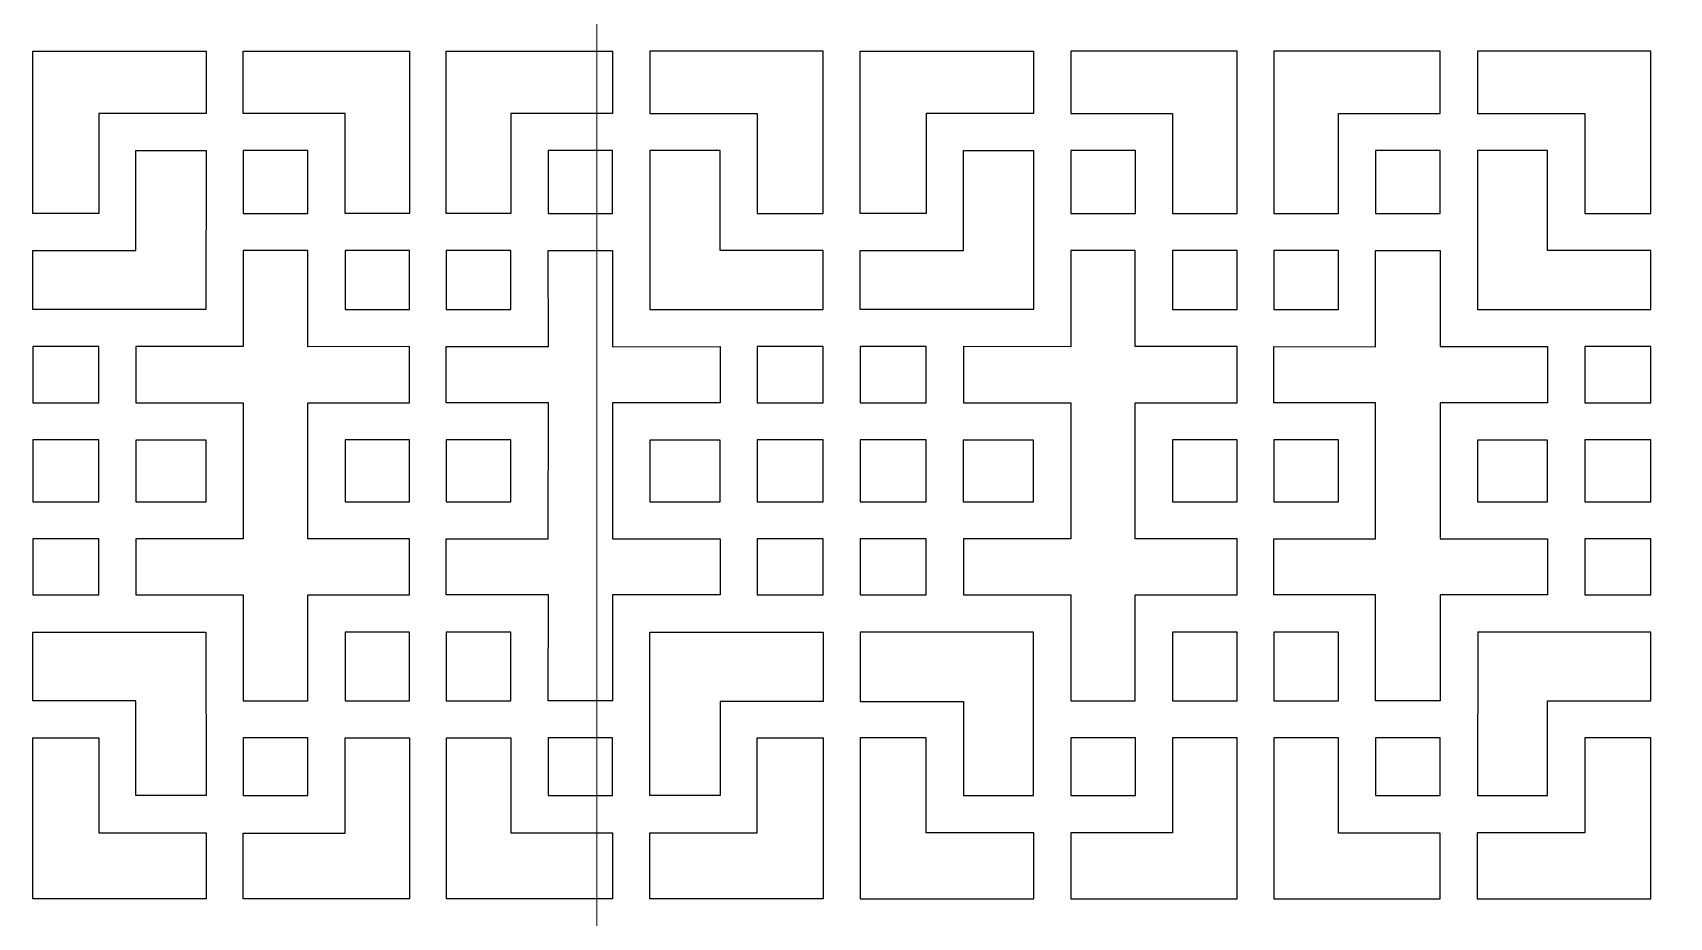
# Model space of a CAD drawing. Header units: centimetres. Extents: x -158 to 158, y -172 to 172.
# Drawn here: x -158.5 to -79.2, y 1.8 to 44.7 of the extents above; entities that cross this region are included whole.
import ezdxf

# ---------------------------------------------------------------- set-up
doc = ezdxf.new("R2010")
doc.units = ezdxf.units.CM
doc.header["$MEASUREMENT"] = 0
doc.layers.add('layer 1', color=7, linetype='Continuous')

msp = doc.modelspace()

# ---------------------------------------------------------------- linework, layer by layer
at = {"layer": 'layer 1', "color": 250, "lineweight": 9}
msp.add_lwpolyline([(-131.15161, -135.35592), (-27.25161, -135.35592), (-27.25161, 139.04408), (-131.15161, 139.04408), (-131.15161, -135.35592)], close=True, dxfattribs=at)
at = {"layer": 'layer 1', "color": 242}
for points in [[(-148.29055, 35.94924), (-145.15805, 35.94924), (-145.15805, 38.99674), (-148.29055, 38.99674), (-148.29055, 35.94924)], [(-133.51805, 35.94924), (-130.38555, 35.94924), (-130.38555, 38.99674), (-133.51805, 38.99674), (-133.51805, 35.94924)], [(-108.17599, 35.94924), (-105.04349, 35.94924), (-105.04349, 38.99674), (-108.17599, 38.99674), (-108.17599, 35.94924)], [(-93.40349, 35.94924), (-90.27099, 35.94924), (-90.27099, 38.99674), (-93.40349, 38.99674), (-93.40349, 35.94924)], [(-143.35805, 31.29174), (-140.22805, 31.29174), (-140.22805, 34.14924), (-143.35805, 34.14924), (-143.35805, 31.29174)], [(-138.44805, 31.29174), (-135.31555, 31.29174), (-135.31555, 34.14924), (-138.44805, 34.14924), (-138.44805, 31.29174)], [(-103.24599, 31.29174), (-100.11349, 31.29174), (-100.11349, 34.14924), (-103.24599, 34.14924), (-103.24599, 31.29174)], [(-98.33349, 31.29174), (-95.20349, 31.29174), (-95.20349, 34.14924), (-98.33349, 34.14924), (-98.33349, 31.29174)], [(-158.49504, 26.7701), (-155.29716, 26.7701), (-155.29716, 29.49646), (-158.49504, 29.49646), (-158.49504, 26.7701)], [(-123.38055, 26.77174), (-120.18055, 26.77174), (-120.18055, 29.49422), (-123.38055, 29.49422), (-123.38055, 26.77174)], [(-118.38099, 26.77174), (-115.18099, 26.77174), (-115.18099, 29.49422), (-118.38099, 29.49422), (-118.38099, 26.77174)], [(-158.49555, 21.97924), (-155.29555, 21.97924), (-155.29555, 24.97422), (-158.49555, 24.97422), (-158.49555, 21.97924)], [(-153.50055, 21.97924), (-150.09305, 21.97924), (-150.09305, 24.96922), (-153.50055, 24.96922), (-153.50055, 21.97924)], [(-143.35805, 21.97673), (-140.22555, 21.97673), (-140.22555, 24.97423), (-143.35805, 24.97423), (-143.35805, 21.97673)], [(-138.44805, 21.97673), (-135.31805, 21.97673), (-135.31805, 24.97423), (-138.44805, 24.97423), (-138.44805, 21.97673)], [(-128.58305, 21.97924), (-125.17555, 21.97924), (-125.17555, 24.96922), (-128.58305, 24.96922), (-128.58305, 21.97924)], [(-123.38055, 21.97924), (-120.18055, 21.97924), (-120.18055, 24.97422), (-123.38055, 24.97422), (-123.38055, 21.97924)], [(-118.38099, 21.97924), (-115.18099, 21.97924), (-115.18099, 24.97422), (-118.38099, 24.97422), (-118.38099, 21.97924)], [(-113.38599, 21.97924), (-109.97849, 21.97924), (-109.97849, 24.96922), (-113.38599, 24.96922), (-113.38599, 21.97924)], [(-103.24349, 21.97673), (-100.11349, 21.97673), (-100.11349, 24.97423), (-103.24349, 24.97423), (-103.24349, 21.97673)], [(-98.33599, 21.97673), (-95.20349, 21.97673), (-95.20349, 24.97423), (-98.33599, 24.97423), (-98.33599, 21.97673)], [(-83.26599, 21.97924), (-80.06599, 21.97924), (-80.06599, 24.97422), (-83.26599, 24.97422), (-83.26599, 21.97924)], [(-158.49555, 17.46424), (-155.29555, 17.46424), (-155.29555, 20.17924), (-158.49555, 20.17924), (-158.49555, 17.46424)], [(-123.38055, 17.46424), (-120.18055, 17.46424), (-120.18055, 20.17924), (-123.38055, 20.17924), (-123.38055, 17.46424)], [(-118.38099, 17.46424), (-115.18099, 17.46424), (-115.18099, 20.17924), (-118.38099, 20.17924), (-118.38099, 17.46424)], [(-83.26599, 17.46424), (-80.06599, 17.46424), (-80.06599, 20.17924), (-83.26599, 20.17924), (-83.26599, 17.46424)], [(-143.35805, 12.33173), (-140.22805, 12.33173), (-140.22805, 15.66423), (-143.35805, 15.66423), (-143.35805, 12.33173)], [(-138.44805, 12.33173), (-135.31805, 12.33173), (-135.31805, 15.66423), (-138.44805, 15.66423), (-138.44805, 12.33173)], [(-103.24349, 12.33173), (-100.11349, 12.33173), (-100.11349, 15.66423), (-103.24349, 15.66423), (-103.24349, 12.33173)], [(-98.33349, 12.33173), (-95.20349, 12.33173), (-95.20349, 15.66423), (-98.33349, 15.66423), (-98.33349, 12.33173)], [(-148.29055, 7.73924), (-145.15805, 7.73924), (-145.15805, 10.52924), (-148.29055, 10.52924), (-148.29055, 7.73924)], [(-133.51805, 7.73924), (-130.38555, 7.73924), (-130.38555, 10.52924), (-133.51805, 10.52924), (-133.51805, 7.73924)], [(-108.17599, 7.73924), (-105.04349, 7.73924), (-105.04349, 10.52924), (-108.17599, 10.52924), (-108.17599, 7.73924)], [(-93.40349, 7.73924), (-90.27099, 7.73924), (-90.27099, 10.52924), (-93.40349, 10.52924), (-93.40349, 7.73924)]]:
    msp.add_lwpolyline(points, close=True, dxfattribs=at)
for points, knots in [([(-158.49555, 35.95174), (-158.49555, 35.95174), (-155.29555, 35.95174), (-155.29555, 35.95174), (-155.29555, 35.95174), (-155.29555, 35.95174), (-155.29804, 40.79674), (-155.29804, 40.79674), (-155.29804, 40.79674), (-155.29804, 40.79674), (-150.09305, 40.79674), (-150.09305, 40.79674), (-150.09305, 40.79674), (-150.09305, 40.79674), (-150.09305, 43.80674), (-150.09305, 43.80674), (-150.09305, 43.80674), (-150.09305, 43.80674), (-158.49555, 43.80674), (-158.49555, 43.80674), (-158.49555, 43.80674), (-158.49555, 43.80674), (-158.49555, 35.95174), (-158.49555, 35.95174)], [0, 0, 0, 0, 0.14285714, 0.14285714, 0.14285714, 0.14285714, 0.28571429, 0.28571429, 0.28571429, 0.28571429, 0.42857143, 0.42857143, 0.42857143, 0.42857143, 0.57142857, 0.57142857, 0.57142857, 0.57142857, 0.71428571, 0.71428571, 0.71428571, 0.71428571, 1, 1, 1, 1]), ([(-143.35805, 40.79674), (-143.35805, 40.79674), (-143.35805, 35.95174), (-143.35805, 35.95174), (-143.35805, 35.95174), (-143.35805, 35.95174), (-140.22805, 35.95174), (-140.22805, 35.95174), (-140.22805, 35.95174), (-140.22805, 35.95174), (-140.22805, 43.80674), (-140.22805, 43.80674), (-140.22805, 43.80674), (-140.22805, 43.80674), (-148.29055, 43.80674), (-148.29055, 43.80674), (-148.29055, 43.80674), (-148.29055, 43.80674), (-148.29055, 40.79674), (-148.29055, 40.79674), (-148.29055, 40.79674), (-148.29055, 40.79674), (-143.35805, 40.79674), (-143.35805, 40.79674)], [0, 0, 0, 0, 0.14285714, 0.14285714, 0.14285714, 0.14285714, 0.28571429, 0.28571429, 0.28571429, 0.28571429, 0.42857143, 0.42857143, 0.42857143, 0.42857143, 0.57142857, 0.57142857, 0.57142857, 0.57142857, 0.71428571, 0.71428571, 0.71428571, 0.71428571, 1, 1, 1, 1]), ([(-138.44805, 43.80674), (-138.44805, 43.80674), (-138.44805, 35.95174), (-138.44805, 35.95174), (-138.44805, 35.95174), (-138.44805, 35.95174), (-135.31554, 35.95174), (-135.31554, 35.95174), (-135.31554, 35.95174), (-135.31554, 35.95174), (-135.31805, 40.79674), (-135.31805, 40.79674), (-135.31805, 40.79674), (-135.31805, 40.79674), (-130.38555, 40.79674), (-130.38555, 40.79674), (-130.38555, 40.79674), (-130.38555, 40.79674), (-130.38555, 43.80674), (-130.38555, 43.80674), (-130.38555, 43.80674), (-130.38555, 43.80674), (-138.44805, 43.80674), (-138.44805, 43.80674)], [0, 0, 0, 0, 0.14285714, 0.14285714, 0.14285714, 0.14285714, 0.28571429, 0.28571429, 0.28571429, 0.28571429, 0.42857143, 0.42857143, 0.42857143, 0.42857143, 0.57142857, 0.57142857, 0.57142857, 0.57142857, 0.71428571, 0.71428571, 0.71428571, 0.71428571, 1, 1, 1, 1]), ([(-120.18055, 43.80674), (-120.18055, 43.80674), (-120.18055, 35.95174), (-120.18055, 35.95174), (-120.18055, 35.95174), (-120.18055, 35.95174), (-123.38055, 35.95174), (-123.38055, 35.95174), (-123.38055, 35.95174), (-123.38055, 35.95174), (-123.37805, 40.79674), (-123.37805, 40.79674), (-123.37805, 40.79674), (-123.37805, 40.79674), (-128.58305, 40.79674), (-128.58305, 40.79674), (-128.58305, 40.79674), (-128.58305, 40.79674), (-128.58305, 43.80674), (-128.58305, 43.80674), (-128.58305, 43.80674), (-128.58305, 43.80674), (-120.18055, 43.80674), (-120.18055, 43.80674)], [0, 0, 0, 0, 0.14285714, 0.14285714, 0.14285714, 0.14285714, 0.28571429, 0.28571429, 0.28571429, 0.28571429, 0.42857143, 0.42857143, 0.42857143, 0.42857143, 0.57142857, 0.57142857, 0.57142857, 0.57142857, 0.71428571, 0.71428571, 0.71428571, 0.71428571, 1, 1, 1, 1]), ([(-118.38099, 43.80674), (-118.38099, 43.80674), (-118.38099, 35.95174), (-118.38099, 35.95174), (-118.38099, 35.95174), (-118.38099, 35.95174), (-115.18099, 35.95174), (-115.18099, 35.95174), (-115.18099, 35.95174), (-115.18099, 35.95174), (-115.18349, 40.79674), (-115.18349, 40.79674), (-115.18349, 40.79674), (-115.18349, 40.79674), (-109.97849, 40.79674), (-109.97849, 40.79674), (-109.97849, 40.79674), (-109.97849, 40.79674), (-109.97849, 43.80674), (-109.97849, 43.80674), (-109.97849, 43.80674), (-109.97849, 43.80674), (-118.38099, 43.80674), (-118.38099, 43.80674)], [0, 0, 0, 0, 0.14285714, 0.14285714, 0.14285714, 0.14285714, 0.28571429, 0.28571429, 0.28571429, 0.28571429, 0.42857143, 0.42857143, 0.42857143, 0.42857143, 0.57142857, 0.57142857, 0.57142857, 0.57142857, 0.71428571, 0.71428571, 0.71428571, 0.71428571, 1, 1, 1, 1]), ([(-100.11349, 43.80674), (-100.11349, 43.80674), (-100.11349, 35.95174), (-100.11349, 35.95174), (-100.11349, 35.95174), (-100.11349, 35.95174), (-103.246, 35.95174), (-103.246, 35.95174), (-103.246, 35.95174), (-103.246, 35.95174), (-103.24349, 40.79674), (-103.24349, 40.79674), (-103.24349, 40.79674), (-103.24349, 40.79674), (-108.17599, 40.79674), (-108.17599, 40.79674), (-108.17599, 40.79674), (-108.17599, 40.79674), (-108.17599, 43.80674), (-108.17599, 43.80674), (-108.17599, 43.80674), (-108.17599, 43.80674), (-100.11349, 43.80674), (-100.11349, 43.80674)], [0, 0, 0, 0, 0.14285714, 0.14285714, 0.14285714, 0.14285714, 0.28571429, 0.28571429, 0.28571429, 0.28571429, 0.42857143, 0.42857143, 0.42857143, 0.42857143, 0.57142857, 0.57142857, 0.57142857, 0.57142857, 0.71428571, 0.71428571, 0.71428571, 0.71428571, 1, 1, 1, 1]), ([(-95.20349, 40.79674), (-95.20349, 40.79674), (-95.20349, 35.95174), (-95.20349, 35.95174), (-95.20349, 35.95174), (-95.20349, 35.95174), (-98.33349, 35.95174), (-98.33349, 35.95174), (-98.33349, 35.95174), (-98.33349, 35.95174), (-98.33349, 43.80674), (-98.33349, 43.80674), (-98.33349, 43.80674), (-98.33349, 43.80674), (-90.27099, 43.80674), (-90.27099, 43.80674), (-90.27099, 43.80674), (-90.27099, 43.80674), (-90.27099, 40.79674), (-90.27099, 40.79674), (-90.27099, 40.79674), (-90.27099, 40.79674), (-95.20349, 40.79674), (-95.20349, 40.79674)], [0, 0, 0, 0, 0.14285714, 0.14285714, 0.14285714, 0.14285714, 0.28571429, 0.28571429, 0.28571429, 0.28571429, 0.42857143, 0.42857143, 0.42857143, 0.42857143, 0.57142857, 0.57142857, 0.57142857, 0.57142857, 0.71428571, 0.71428571, 0.71428571, 0.71428571, 1, 1, 1, 1]), ([(-80.06599, 35.95174), (-80.06599, 35.95174), (-83.26599, 35.95174), (-83.26599, 35.95174), (-83.26599, 35.95174), (-83.26599, 35.95174), (-83.2635, 40.79674), (-83.2635, 40.79674), (-83.2635, 40.79674), (-83.2635, 40.79674), (-88.46849, 40.79674), (-88.46849, 40.79674), (-88.46849, 40.79674), (-88.46849, 40.79674), (-88.46849, 43.80674), (-88.46849, 43.80674), (-88.46849, 43.80674), (-88.46849, 43.80674), (-80.06599, 43.80674), (-80.06599, 43.80674), (-80.06599, 43.80674), (-80.06599, 43.80674), (-80.06599, 35.95174), (-80.06599, 35.95174)], [0, 0, 0, 0, 0.14285714, 0.14285714, 0.14285714, 0.14285714, 0.28571429, 0.28571429, 0.28571429, 0.28571429, 0.42857143, 0.42857143, 0.42857143, 0.42857143, 0.57142857, 0.57142857, 0.57142857, 0.57142857, 0.71428571, 0.71428571, 0.71428571, 0.71428571, 1, 1, 1, 1]), ([(-153.49555, 34.14924), (-153.49555, 34.14924), (-158.49555, 34.15046), (-158.49555, 34.15046), (-158.49555, 34.15046), (-158.49555, 34.15046), (-158.49555, 31.29424), (-158.49555, 31.29424), (-158.49555, 31.29424), (-158.49555, 31.29424), (-150.09845, 31.29424), (-150.09845, 31.29424), (-150.09845, 31.29424), (-150.09845, 31.29424), (-150.09305, 38.99674), (-150.09305, 38.99674), (-150.09305, 38.99674), (-150.09305, 38.99674), (-153.49555, 38.99674), (-153.49555, 38.99674), (-153.49555, 38.99674), (-153.49555, 38.99674), (-153.49555, 34.14924), (-153.49555, 34.14924)], [0, 0, 0, 0, 0.14285714, 0.14285714, 0.14285714, 0.14285714, 0.28571429, 0.28571429, 0.28571429, 0.28571429, 0.42857143, 0.42857143, 0.42857143, 0.42857143, 0.57142857, 0.57142857, 0.57142857, 0.57142857, 0.71428571, 0.71428571, 0.71428571, 0.71428571, 1, 1, 1, 1]), ([(-125.18055, 34.14924), (-125.18055, 34.14924), (-120.18055, 34.15424), (-120.18055, 34.15424), (-120.18055, 34.15424), (-120.18055, 34.15424), (-120.18055, 31.29424), (-120.18055, 31.29424), (-120.18055, 31.29424), (-120.18055, 31.29424), (-128.58305, 31.29424), (-128.58305, 31.29424), (-128.58305, 31.29424), (-128.58305, 31.29424), (-128.58305, 38.99674), (-128.58305, 38.99674), (-128.58305, 38.99674), (-128.58305, 38.99674), (-125.18055, 38.99674), (-125.18055, 38.99674), (-125.18055, 38.99674), (-125.18055, 38.99674), (-125.18055, 34.14924), (-125.18055, 34.14924)], [0, 0, 0, 0, 0.14285714, 0.14285714, 0.14285714, 0.14285714, 0.28571429, 0.28571429, 0.28571429, 0.28571429, 0.42857143, 0.42857143, 0.42857143, 0.42857143, 0.57142857, 0.57142857, 0.57142857, 0.57142857, 0.71428571, 0.71428571, 0.71428571, 0.71428571, 1, 1, 1, 1]), ([(-113.38099, 34.14924), (-113.38099, 34.14924), (-118.38099, 34.15424), (-118.38099, 34.15424), (-118.38099, 34.15424), (-118.38099, 34.15424), (-118.38099, 31.29424), (-118.38099, 31.29424), (-118.38099, 31.29424), (-118.38099, 31.29424), (-109.97849, 31.29424), (-109.97849, 31.29424), (-109.97849, 31.29424), (-109.97849, 31.29424), (-109.97849, 38.99674), (-109.97849, 38.99674), (-109.97849, 38.99674), (-109.97849, 38.99674), (-113.38099, 38.99674), (-113.38099, 38.99674), (-113.38099, 38.99674), (-113.38099, 38.99674), (-113.38099, 34.14924), (-113.38099, 34.14924)], [0, 0, 0, 0, 0.14285714, 0.14285714, 0.14285714, 0.14285714, 0.28571429, 0.28571429, 0.28571429, 0.28571429, 0.42857143, 0.42857143, 0.42857143, 0.42857143, 0.57142857, 0.57142857, 0.57142857, 0.57142857, 0.71428571, 0.71428571, 0.71428571, 0.71428571, 1, 1, 1, 1]), ([(-85.06599, 34.14924), (-85.06599, 34.14924), (-80.06599, 34.15046), (-80.06599, 34.15046), (-80.06599, 34.15046), (-80.06599, 34.15046), (-80.06599, 31.29424), (-80.06599, 31.29424), (-80.06599, 31.29424), (-80.06599, 31.29424), (-88.46309, 31.29424), (-88.46309, 31.29424), (-88.46309, 31.29424), (-88.46309, 31.29424), (-88.46849, 38.99674), (-88.46849, 38.99674), (-88.46849, 38.99674), (-88.46849, 38.99674), (-85.06599, 38.99674), (-85.06599, 38.99674), (-85.06599, 38.99674), (-85.06599, 38.99674), (-85.06599, 34.14924), (-85.06599, 34.14924)], [0, 0, 0, 0, 0.14285714, 0.14285714, 0.14285714, 0.14285714, 0.28571429, 0.28571429, 0.28571429, 0.28571429, 0.42857143, 0.42857143, 0.42857143, 0.42857143, 0.57142857, 0.57142857, 0.57142857, 0.57142857, 0.71428571, 0.71428571, 0.71428571, 0.71428571, 1, 1, 1, 1]), ([(-148.29054, 20.17924), (-148.29054, 20.17924), (-148.29055, 26.77422), (-148.29055, 26.77422), (-148.29055, 26.77422), (-148.29055, 26.77422), (-153.49555, 26.77423), (-153.49555, 26.77423), (-153.49555, 26.77423), (-153.49555, 26.77423), (-153.49555, 29.49423), (-153.49555, 29.49423), (-153.49555, 29.49423), (-153.49555, 29.49423), (-148.29055, 29.49423), (-148.29055, 29.49423), (-148.29055, 29.49423), (-148.29055, 29.49423), (-148.29055, 34.15424), (-148.29055, 34.15424), (-148.29055, 34.15424), (-148.29055, 34.15424), (-145.16305, 34.15424), (-145.16305, 34.15424), (-145.16305, 34.15424), (-145.16305, 34.15424), (-145.16305, 29.49175), (-145.16305, 29.49175), (-145.16305, 29.49175), (-145.16305, 29.49175), (-140.22805, 29.49423), (-140.22805, 29.49423), (-140.22805, 29.49423), (-140.22805, 29.49423), (-140.22805, 26.77423), (-140.22805, 26.77423), (-140.22805, 26.77423), (-140.22805, 26.77423), (-145.16305, 26.77423), (-145.16305, 26.77423), (-145.16305, 26.77423), (-145.16305, 26.77423), (-145.16305, 20.17925), (-145.16305, 20.17925), (-145.16305, 20.17925), (-145.16305, 20.17925), (-140.22805, 20.17924), (-140.22805, 20.17924), (-140.22805, 20.17924), (-140.22805, 20.17924), (-140.22805, 17.46673), (-140.22805, 17.46673), (-140.22805, 17.46673), (-140.22805, 17.46673), (-145.16305, 17.46674), (-145.16305, 17.46674), (-145.16305, 17.46674), (-145.16305, 17.46674), (-145.16305, 12.32923), (-145.16305, 12.32923), (-145.16305, 12.32923), (-145.16305, 12.32923), (-148.29055, 12.32923), (-148.29055, 12.32923), (-148.29055, 12.32923), (-148.29055, 12.32923), (-148.29055, 17.46673), (-148.29055, 17.46673), (-148.29055, 17.46673), (-148.29055, 17.46673), (-153.49555, 17.46673), (-153.49555, 17.46673), (-153.49555, 17.46673), (-153.49555, 17.46673), (-153.49555, 20.17924), (-153.49555, 20.17924), (-153.49555, 20.17924), (-153.49555, 20.17924), (-148.29054, 20.17924), (-148.29054, 20.17924)], [0, 0, 0, 0, 0.04761905, 0.04761905, 0.04761905, 0.04761905, 0.0952381, 0.0952381, 0.0952381, 0.0952381, 0.14285714, 0.14285714, 0.14285714, 0.14285714, 0.19047619, 0.19047619, 0.19047619, 0.19047619, 0.23809524, 0.23809524, 0.23809524, 0.23809524, 0.28571429, 0.28571429, 0.28571429, 0.28571429, 0.33333333, 0.33333333, 0.33333333, 0.33333333, 0.38095238, 0.38095238, 0.38095238, 0.38095238, 0.42857143, 0.42857143, 0.42857143, 0.42857143, 0.47619048, 0.47619048, 0.47619048, 0.47619048, 0.52380952, 0.52380952, 0.52380952, 0.52380952, 0.57142857, 0.57142857, 0.57142857, 0.57142857, 0.61904762, 0.61904762, 0.61904762, 0.61904762, 0.66666667, 0.66666667, 0.66666667, 0.66666667, 0.71428571, 0.71428571, 0.71428571, 0.71428571, 0.76190476, 0.76190476, 0.76190476, 0.76190476, 0.80952381, 0.80952381, 0.80952381, 0.80952381, 0.85714286, 0.85714286, 0.85714286, 0.85714286, 0.9047619, 0.9047619, 0.9047619, 0.9047619, 1, 1, 1, 1]), ([(-133.50057, 26.77423), (-133.50057, 26.77423), (-133.51305, 20.17923), (-133.51305, 20.17923), (-133.51305, 20.17923), (-133.51305, 20.17923), (-138.44805, 20.17924), (-138.44805, 20.17924), (-138.44805, 20.17924), (-138.44805, 20.17924), (-138.44805, 17.46673), (-138.44805, 17.46673), (-138.44805, 17.46673), (-138.44805, 17.46673), (-133.50058, 17.46673), (-133.50058, 17.46673), (-133.50058, 17.46673), (-133.50058, 17.46673), (-133.51305, 12.32923), (-133.51305, 12.32923), (-133.51305, 12.32923), (-133.51305, 12.32923), (-130.38555, 12.32923), (-130.38555, 12.32923), (-130.38555, 12.32923), (-130.38555, 12.32923), (-130.38555, 17.46673), (-130.38555, 17.46673), (-130.38555, 17.46673), (-130.38555, 17.46673), (-125.18055, 17.46673), (-125.18055, 17.46673), (-125.18055, 17.46673), (-125.18055, 17.46673), (-125.18055, 20.17924), (-125.18055, 20.17924), (-125.18055, 20.17924), (-125.18055, 20.17924), (-130.38555, 20.17923), (-130.38555, 20.17923), (-130.38555, 20.17923), (-130.38555, 20.17923), (-130.38555, 26.77424), (-130.38555, 26.77424), (-130.38555, 26.77424), (-130.38555, 26.77424), (-125.18055, 26.77423), (-125.18055, 26.77423), (-125.18055, 26.77423), (-125.18055, 26.77423), (-125.18055, 29.49423), (-125.18055, 29.49423), (-125.18055, 29.49423), (-125.18055, 29.49423), (-130.38555, 29.49174), (-130.38555, 29.49174), (-130.38555, 29.49174), (-130.38555, 29.49174), (-130.38555, 34.15424), (-130.38555, 34.15424), (-130.38555, 34.15424), (-130.38555, 34.15424), (-133.51305, 34.15424), (-133.51305, 34.15424), (-133.51305, 34.15424), (-133.51305, 34.15424), (-133.50058, 29.49423), (-133.50058, 29.49423), (-133.50058, 29.49423), (-133.50058, 29.49423), (-138.44805, 29.49423), (-138.44805, 29.49423), (-138.44805, 29.49423), (-138.44805, 29.49423), (-138.44805, 26.77423), (-138.44805, 26.77423), (-138.44805, 26.77423), (-138.44805, 26.77423), (-133.50057, 26.77423), (-133.50057, 26.77423)], [0, 0, 0, 0, 0.04761905, 0.04761905, 0.04761905, 0.04761905, 0.0952381, 0.0952381, 0.0952381, 0.0952381, 0.14285714, 0.14285714, 0.14285714, 0.14285714, 0.19047619, 0.19047619, 0.19047619, 0.19047619, 0.23809524, 0.23809524, 0.23809524, 0.23809524, 0.28571429, 0.28571429, 0.28571429, 0.28571429, 0.33333333, 0.33333333, 0.33333333, 0.33333333, 0.38095238, 0.38095238, 0.38095238, 0.38095238, 0.42857143, 0.42857143, 0.42857143, 0.42857143, 0.47619048, 0.47619048, 0.47619048, 0.47619048, 0.52380952, 0.52380952, 0.52380952, 0.52380952, 0.57142857, 0.57142857, 0.57142857, 0.57142857, 0.61904762, 0.61904762, 0.61904762, 0.61904762, 0.66666667, 0.66666667, 0.66666667, 0.66666667, 0.71428571, 0.71428571, 0.71428571, 0.71428571, 0.76190476, 0.76190476, 0.76190476, 0.76190476, 0.80952381, 0.80952381, 0.80952381, 0.80952381, 0.85714286, 0.85714286, 0.85714286, 0.85714286, 0.9047619, 0.9047619, 0.9047619, 0.9047619, 1, 1, 1, 1]), ([(-105.06097, 26.77423), (-105.06097, 26.77423), (-105.04849, 20.17923), (-105.04849, 20.17923), (-105.04849, 20.17923), (-105.04849, 20.17923), (-100.11349, 20.17924), (-100.11349, 20.17924), (-100.11349, 20.17924), (-100.11349, 20.17924), (-100.11349, 17.46673), (-100.11349, 17.46673), (-100.11349, 17.46673), (-100.11349, 17.46673), (-105.06096, 17.46673), (-105.06096, 17.46673), (-105.06096, 17.46673), (-105.06096, 17.46673), (-105.04849, 12.32923), (-105.04849, 12.32923), (-105.04849, 12.32923), (-105.04849, 12.32923), (-108.17599, 12.32923), (-108.17599, 12.32923), (-108.17599, 12.32923), (-108.17599, 12.32923), (-108.17599, 17.46673), (-108.17599, 17.46673), (-108.17599, 17.46673), (-108.17599, 17.46673), (-113.38099, 17.46673), (-113.38099, 17.46673), (-113.38099, 17.46673), (-113.38099, 17.46673), (-113.38099, 20.17924), (-113.38099, 20.17924), (-113.38099, 20.17924), (-113.38099, 20.17924), (-108.17599, 20.17923), (-108.17599, 20.17923), (-108.17599, 20.17923), (-108.17599, 20.17923), (-108.17599, 26.77424), (-108.17599, 26.77424), (-108.17599, 26.77424), (-108.17599, 26.77424), (-113.38099, 26.77423), (-113.38099, 26.77423), (-113.38099, 26.77423), (-113.38099, 26.77423), (-113.38099, 29.49423), (-113.38099, 29.49423), (-113.38099, 29.49423), (-113.38099, 29.49423), (-108.17599, 29.49174), (-108.17599, 29.49174), (-108.17599, 29.49174), (-108.17599, 29.49174), (-108.17599, 34.15424), (-108.17599, 34.15424), (-108.17599, 34.15424), (-108.17599, 34.15424), (-105.04849, 34.15424), (-105.04849, 34.15424), (-105.04849, 34.15424), (-105.04849, 34.15424), (-105.06096, 29.49423), (-105.06096, 29.49423), (-105.06096, 29.49423), (-105.06096, 29.49423), (-100.11349, 29.49423), (-100.11349, 29.49423), (-100.11349, 29.49423), (-100.11349, 29.49423), (-100.11349, 26.77423), (-100.11349, 26.77423), (-100.11349, 26.77423), (-100.11349, 26.77423), (-105.06097, 26.77423), (-105.06097, 26.77423)], [0, 0, 0, 0, 0.04761905, 0.04761905, 0.04761905, 0.04761905, 0.0952381, 0.0952381, 0.0952381, 0.0952381, 0.14285714, 0.14285714, 0.14285714, 0.14285714, 0.19047619, 0.19047619, 0.19047619, 0.19047619, 0.23809524, 0.23809524, 0.23809524, 0.23809524, 0.28571429, 0.28571429, 0.28571429, 0.28571429, 0.33333333, 0.33333333, 0.33333333, 0.33333333, 0.38095238, 0.38095238, 0.38095238, 0.38095238, 0.42857143, 0.42857143, 0.42857143, 0.42857143, 0.47619048, 0.47619048, 0.47619048, 0.47619048, 0.52380952, 0.52380952, 0.52380952, 0.52380952, 0.57142857, 0.57142857, 0.57142857, 0.57142857, 0.61904762, 0.61904762, 0.61904762, 0.61904762, 0.66666667, 0.66666667, 0.66666667, 0.66666667, 0.71428571, 0.71428571, 0.71428571, 0.71428571, 0.76190476, 0.76190476, 0.76190476, 0.76190476, 0.80952381, 0.80952381, 0.80952381, 0.80952381, 0.85714286, 0.85714286, 0.85714286, 0.85714286, 0.9047619, 0.9047619, 0.9047619, 0.9047619, 1, 1, 1, 1]), ([(-90.271, 20.17924), (-90.271, 20.17924), (-90.27099, 26.77422), (-90.27099, 26.77422), (-90.27099, 26.77422), (-90.27099, 26.77422), (-85.06599, 26.77423), (-85.06599, 26.77423), (-85.06599, 26.77423), (-85.06599, 26.77423), (-85.06599, 29.49423), (-85.06599, 29.49423), (-85.06599, 29.49423), (-85.06599, 29.49423), (-90.27099, 29.49423), (-90.27099, 29.49423), (-90.27099, 29.49423), (-90.27099, 29.49423), (-90.27099, 34.15424), (-90.27099, 34.15424), (-90.27099, 34.15424), (-90.27099, 34.15424), (-93.39849, 34.15424), (-93.39849, 34.15424), (-93.39849, 34.15424), (-93.39849, 34.15424), (-93.39849, 29.49175), (-93.39849, 29.49175), (-93.39849, 29.49175), (-93.39849, 29.49175), (-98.33349, 29.49423), (-98.33349, 29.49423), (-98.33349, 29.49423), (-98.33349, 29.49423), (-98.33349, 26.77423), (-98.33349, 26.77423), (-98.33349, 26.77423), (-98.33349, 26.77423), (-93.39849, 26.77423), (-93.39849, 26.77423), (-93.39849, 26.77423), (-93.39849, 26.77423), (-93.39849, 20.17925), (-93.39849, 20.17925), (-93.39849, 20.17925), (-93.39849, 20.17925), (-98.33349, 20.17924), (-98.33349, 20.17924), (-98.33349, 20.17924), (-98.33349, 20.17924), (-98.33349, 17.46673), (-98.33349, 17.46673), (-98.33349, 17.46673), (-98.33349, 17.46673), (-93.39849, 17.46674), (-93.39849, 17.46674), (-93.39849, 17.46674), (-93.39849, 17.46674), (-93.39849, 12.32923), (-93.39849, 12.32923), (-93.39849, 12.32923), (-93.39849, 12.32923), (-90.27099, 12.32923), (-90.27099, 12.32923), (-90.27099, 12.32923), (-90.27099, 12.32923), (-90.27099, 17.46673), (-90.27099, 17.46673), (-90.27099, 17.46673), (-90.27099, 17.46673), (-85.06599, 17.46673), (-85.06599, 17.46673), (-85.06599, 17.46673), (-85.06599, 17.46673), (-85.06599, 20.17924), (-85.06599, 20.17924), (-85.06599, 20.17924), (-85.06599, 20.17924), (-90.271, 20.17924), (-90.271, 20.17924)], [0, 0, 0, 0, 0.04761905, 0.04761905, 0.04761905, 0.04761905, 0.0952381, 0.0952381, 0.0952381, 0.0952381, 0.14285714, 0.14285714, 0.14285714, 0.14285714, 0.19047619, 0.19047619, 0.19047619, 0.19047619, 0.23809524, 0.23809524, 0.23809524, 0.23809524, 0.28571429, 0.28571429, 0.28571429, 0.28571429, 0.33333333, 0.33333333, 0.33333333, 0.33333333, 0.38095238, 0.38095238, 0.38095238, 0.38095238, 0.42857143, 0.42857143, 0.42857143, 0.42857143, 0.47619048, 0.47619048, 0.47619048, 0.47619048, 0.52380952, 0.52380952, 0.52380952, 0.52380952, 0.57142857, 0.57142857, 0.57142857, 0.57142857, 0.61904762, 0.61904762, 0.61904762, 0.61904762, 0.66666667, 0.66666667, 0.66666667, 0.66666667, 0.71428571, 0.71428571, 0.71428571, 0.71428571, 0.76190476, 0.76190476, 0.76190476, 0.76190476, 0.80952381, 0.80952381, 0.80952381, 0.80952381, 0.85714286, 0.85714286, 0.85714286, 0.85714286, 0.9047619, 0.9047619, 0.9047619, 0.9047619, 1, 1, 1, 1]), ([(-80.0665, 26.7701), (-80.0665, 26.7701), (-83.26439, 26.7701), (-83.26439, 26.7701), (-83.26439, 26.7701), (-83.26439, 26.7701), (-83.26439, 29.49646), (-83.26439, 29.49646), (-83.26439, 29.49646), (-83.26439, 29.49646), (-80.0665, 29.49646), (-80.0665, 29.49646), (-80.0665, 29.49646), (-80.0665, 29.49646), (-80.0665, 26.7701), (-80.0665, 26.7701)], [0, 0, 0, 0, 0.2, 0.2, 0.2, 0.2, 0.4, 0.4, 0.4, 0.4, 0.6, 0.6, 0.6, 0.6, 1, 1, 1, 1]), ([(-85.06099, 21.97924), (-85.06099, 21.97924), (-88.46849, 21.97924), (-88.46849, 21.97924), (-88.46849, 21.97924), (-88.46849, 21.97924), (-88.46849, 24.96923), (-88.46849, 24.96923), (-88.46849, 24.96923), (-88.46849, 24.96923), (-85.06099, 24.96923), (-85.06099, 24.96923), (-85.06099, 24.96923), (-85.06099, 24.96923), (-85.06099, 21.97924), (-85.06099, 21.97924)], [0, 0, 0, 0, 0.2, 0.2, 0.2, 0.2, 0.4, 0.4, 0.4, 0.4, 0.6, 0.6, 0.6, 0.6, 1, 1, 1, 1]), ([(-150.10916, 15.6643), (-150.10916, 15.6643), (-158.49555, 15.66423), (-158.49555, 15.66423), (-158.49555, 15.66423), (-158.49555, 15.66423), (-158.49555, 12.32923), (-158.49555, 12.32923), (-158.49555, 12.32923), (-158.49555, 12.32923), (-153.49555, 12.32969), (-153.49555, 12.32969), (-153.49555, 12.32969), (-153.49555, 12.32969), (-153.49555, 7.73924), (-153.49555, 7.73924), (-153.49555, 7.73924), (-153.49555, 7.73924), (-150.09305, 7.73924), (-150.09305, 7.73924), (-150.09305, 7.73924), (-150.09305, 7.73924), (-150.10916, 15.6643), (-150.10916, 15.6643)], [0, 0, 0, 0, 0.14285714, 0.14285714, 0.14285714, 0.14285714, 0.28571429, 0.28571429, 0.28571429, 0.28571429, 0.42857143, 0.42857143, 0.42857143, 0.42857143, 0.57142857, 0.57142857, 0.57142857, 0.57142857, 0.71428571, 0.71428571, 0.71428571, 0.71428571, 1, 1, 1, 1]), ([(-128.58305, 15.66423), (-128.58305, 15.66423), (-128.58305, 7.73924), (-128.58305, 7.73924), (-128.58305, 7.73924), (-128.58305, 7.73924), (-125.17902, 7.73924), (-125.17902, 7.73924), (-125.17902, 7.73924), (-125.17902, 7.73924), (-125.18055, 12.29549), (-125.18055, 12.29549), (-125.18055, 12.29549), (-125.18055, 12.29549), (-120.18055, 12.29549), (-120.18055, 12.29549), (-120.18055, 12.29549), (-120.18055, 12.29549), (-120.18055, 15.66423), (-120.18055, 15.66423), (-120.18055, 15.66423), (-120.18055, 15.66423), (-128.58305, 15.66423), (-128.58305, 15.66423)], [0, 0, 0, 0, 0.14285714, 0.14285714, 0.14285714, 0.14285714, 0.28571429, 0.28571429, 0.28571429, 0.28571429, 0.42857143, 0.42857143, 0.42857143, 0.42857143, 0.57142857, 0.57142857, 0.57142857, 0.57142857, 0.71428571, 0.71428571, 0.71428571, 0.71428571, 1, 1, 1, 1]), ([(-109.97849, 15.66423), (-109.97849, 15.66423), (-109.97849, 7.73924), (-109.97849, 7.73924), (-109.97849, 7.73924), (-109.97849, 7.73924), (-113.38252, 7.73924), (-113.38252, 7.73924), (-113.38252, 7.73924), (-113.38252, 7.73924), (-113.38099, 12.29549), (-113.38099, 12.29549), (-113.38099, 12.29549), (-113.38099, 12.29549), (-118.38099, 12.29549), (-118.38099, 12.29549), (-118.38099, 12.29549), (-118.38099, 12.29549), (-118.38099, 15.66423), (-118.38099, 15.66423), (-118.38099, 15.66423), (-118.38099, 15.66423), (-109.97849, 15.66423), (-109.97849, 15.66423)], [0, 0, 0, 0, 0.14285714, 0.14285714, 0.14285714, 0.14285714, 0.28571429, 0.28571429, 0.28571429, 0.28571429, 0.42857143, 0.42857143, 0.42857143, 0.42857143, 0.57142857, 0.57142857, 0.57142857, 0.57142857, 0.71428571, 0.71428571, 0.71428571, 0.71428571, 1, 1, 1, 1]), ([(-88.45238, 15.6643), (-88.45238, 15.6643), (-80.06599, 15.66423), (-80.06599, 15.66423), (-80.06599, 15.66423), (-80.06599, 15.66423), (-80.06599, 12.32923), (-80.06599, 12.32923), (-80.06599, 12.32923), (-80.06599, 12.32923), (-85.06599, 12.32969), (-85.06599, 12.32969), (-85.06599, 12.32969), (-85.06599, 12.32969), (-85.06599, 7.73924), (-85.06599, 7.73924), (-85.06599, 7.73924), (-85.06599, 7.73924), (-88.46849, 7.73924), (-88.46849, 7.73924), (-88.46849, 7.73924), (-88.46849, 7.73924), (-88.45238, 15.6643), (-88.45238, 15.6643)], [0, 0, 0, 0, 0.14285714, 0.14285714, 0.14285714, 0.14285714, 0.28571429, 0.28571429, 0.28571429, 0.28571429, 0.42857143, 0.42857143, 0.42857143, 0.42857143, 0.57142857, 0.57142857, 0.57142857, 0.57142857, 0.71428571, 0.71428571, 0.71428571, 0.71428571, 1, 1, 1, 1]), ([(-155.29806, 5.93924), (-155.29806, 5.93924), (-155.29805, 10.52924), (-155.29805, 10.52924), (-155.29805, 10.52924), (-155.29805, 10.52924), (-158.49555, 10.52924), (-158.49555, 10.52924), (-158.49555, 10.52924), (-158.49555, 10.52924), (-158.49555, 2.73924), (-158.49555, 2.73924), (-158.49555, 2.73924), (-158.49555, 2.73924), (-150.09055, 2.73924), (-150.09055, 2.73924), (-150.09055, 2.73924), (-150.09055, 2.73924), (-150.09055, 5.93924), (-150.09055, 5.93924), (-150.09055, 5.93924), (-150.09055, 5.93924), (-155.29806, 5.93924), (-155.29806, 5.93924)], [0, 0, 0, 0, 0.14285714, 0.14285714, 0.14285714, 0.14285714, 0.28571429, 0.28571429, 0.28571429, 0.28571429, 0.42857143, 0.42857143, 0.42857143, 0.42857143, 0.57142857, 0.57142857, 0.57142857, 0.57142857, 0.71428571, 0.71428571, 0.71428571, 0.71428571, 1, 1, 1, 1]), ([(-143.35805, 5.91366), (-143.35805, 5.91366), (-148.29055, 5.91366), (-148.29055, 5.91366), (-148.29055, 5.91366), (-148.29055, 5.91366), (-148.29055, 2.73924), (-148.29055, 2.73924), (-148.29055, 2.73924), (-148.29055, 2.73924), (-140.23305, 2.73924), (-140.23305, 2.73924), (-140.23305, 2.73924), (-140.23305, 2.73924), (-140.23305, 10.52924), (-140.23305, 10.52924), (-140.23305, 10.52924), (-140.23305, 10.52924), (-143.35805, 10.52924), (-143.35805, 10.52924), (-143.35805, 10.52924), (-143.35805, 10.52924), (-143.35805, 5.91366), (-143.35805, 5.91366)], [0, 0, 0, 0, 0.14285714, 0.14285714, 0.14285714, 0.14285714, 0.28571429, 0.28571429, 0.28571429, 0.28571429, 0.42857143, 0.42857143, 0.42857143, 0.42857143, 0.57142857, 0.57142857, 0.57142857, 0.57142857, 0.71428571, 0.71428571, 0.71428571, 0.71428571, 1, 1, 1, 1]), ([(-130.38555, 2.73924), (-130.38555, 2.73924), (-130.38555, 5.93924), (-130.38555, 5.93924), (-130.38555, 5.93924), (-130.38555, 5.93924), (-135.31805, 5.93923), (-135.31805, 5.93923), (-135.31805, 5.93923), (-135.31805, 5.93923), (-135.31805, 10.52924), (-135.31805, 10.52924), (-135.31805, 10.52924), (-135.31805, 10.52924), (-138.44305, 10.52924), (-138.44305, 10.52924), (-138.44305, 10.52924), (-138.44305, 10.52924), (-138.44305, 2.73924), (-138.44305, 2.73924), (-138.44305, 2.73924), (-138.44305, 2.73924), (-130.38555, 2.73924), (-130.38555, 2.73924)], [0, 0, 0, 0, 0.14285714, 0.14285714, 0.14285714, 0.14285714, 0.28571429, 0.28571429, 0.28571429, 0.28571429, 0.42857143, 0.42857143, 0.42857143, 0.42857143, 0.57142857, 0.57142857, 0.57142857, 0.57142857, 0.71428571, 0.71428571, 0.71428571, 0.71428571, 1, 1, 1, 1]), ([(-120.18055, 2.73924), (-120.18055, 2.73924), (-120.18055, 10.52924), (-120.18055, 10.52924), (-120.18055, 10.52924), (-120.18055, 10.52924), (-123.37805, 10.52924), (-123.37805, 10.52924), (-123.37805, 10.52924), (-123.37805, 10.52924), (-123.37805, 5.93924), (-123.37805, 5.93924), (-123.37805, 5.93924), (-123.37805, 5.93924), (-128.58555, 5.93924), (-128.58555, 5.93924), (-128.58555, 5.93924), (-128.58555, 5.93924), (-128.58555, 2.73924), (-128.58555, 2.73924), (-128.58555, 2.73924), (-128.58555, 2.73924), (-120.18055, 2.73924), (-120.18055, 2.73924)], [0, 0, 0, 0, 0.14285714, 0.14285714, 0.14285714, 0.14285714, 0.28571429, 0.28571429, 0.28571429, 0.28571429, 0.42857143, 0.42857143, 0.42857143, 0.42857143, 0.57142857, 0.57142857, 0.57142857, 0.57142857, 0.71428571, 0.71428571, 0.71428571, 0.71428571, 1, 1, 1, 1]), ([(-118.38099, 2.73924), (-118.38099, 2.73924), (-118.38099, 10.52924), (-118.38099, 10.52924), (-118.38099, 10.52924), (-118.38099, 10.52924), (-115.18349, 10.52924), (-115.18349, 10.52924), (-115.18349, 10.52924), (-115.18349, 10.52924), (-115.18349, 5.93924), (-115.18349, 5.93924), (-115.18349, 5.93924), (-115.18349, 5.93924), (-109.97599, 5.93924), (-109.97599, 5.93924), (-109.97599, 5.93924), (-109.97599, 5.93924), (-109.97599, 2.73924), (-109.97599, 2.73924), (-109.97599, 2.73924), (-109.97599, 2.73924), (-118.38099, 2.73924), (-118.38099, 2.73924)], [0, 0, 0, 0, 0.14285714, 0.14285714, 0.14285714, 0.14285714, 0.28571429, 0.28571429, 0.28571429, 0.28571429, 0.42857143, 0.42857143, 0.42857143, 0.42857143, 0.57142857, 0.57142857, 0.57142857, 0.57142857, 0.71428571, 0.71428571, 0.71428571, 0.71428571, 1, 1, 1, 1]), ([(-108.17599, 2.73924), (-108.17599, 2.73924), (-108.17599, 5.93924), (-108.17599, 5.93924), (-108.17599, 5.93924), (-108.17599, 5.93924), (-103.24349, 5.93923), (-103.24349, 5.93923), (-103.24349, 5.93923), (-103.24349, 5.93923), (-103.24349, 10.52924), (-103.24349, 10.52924), (-103.24349, 10.52924), (-103.24349, 10.52924), (-100.11849, 10.52924), (-100.11849, 10.52924), (-100.11849, 10.52924), (-100.11849, 10.52924), (-100.11849, 2.73924), (-100.11849, 2.73924), (-100.11849, 2.73924), (-100.11849, 2.73924), (-108.17599, 2.73924), (-108.17599, 2.73924)], [0, 0, 0, 0, 0.14285714, 0.14285714, 0.14285714, 0.14285714, 0.28571429, 0.28571429, 0.28571429, 0.28571429, 0.42857143, 0.42857143, 0.42857143, 0.42857143, 0.57142857, 0.57142857, 0.57142857, 0.57142857, 0.71428571, 0.71428571, 0.71428571, 0.71428571, 1, 1, 1, 1]), ([(-95.20349, 5.91366), (-95.20349, 5.91366), (-90.27099, 5.91366), (-90.27099, 5.91366), (-90.27099, 5.91366), (-90.27099, 5.91366), (-90.27099, 2.73924), (-90.27099, 2.73924), (-90.27099, 2.73924), (-90.27099, 2.73924), (-98.32849, 2.73924), (-98.32849, 2.73924), (-98.32849, 2.73924), (-98.32849, 2.73924), (-98.32849, 10.52924), (-98.32849, 10.52924), (-98.32849, 10.52924), (-98.32849, 10.52924), (-95.20349, 10.52924), (-95.20349, 10.52924), (-95.20349, 10.52924), (-95.20349, 10.52924), (-95.20349, 5.91366), (-95.20349, 5.91366)], [0, 0, 0, 0, 0.14285714, 0.14285714, 0.14285714, 0.14285714, 0.28571429, 0.28571429, 0.28571429, 0.28571429, 0.42857143, 0.42857143, 0.42857143, 0.42857143, 0.57142857, 0.57142857, 0.57142857, 0.57142857, 0.71428571, 0.71428571, 0.71428571, 0.71428571, 1, 1, 1, 1]), ([(-83.26348, 5.93924), (-83.26348, 5.93924), (-83.26349, 10.52924), (-83.26349, 10.52924), (-83.26349, 10.52924), (-83.26349, 10.52924), (-80.06599, 10.52924), (-80.06599, 10.52924), (-80.06599, 10.52924), (-80.06599, 10.52924), (-80.06599, 2.73924), (-80.06599, 2.73924), (-80.06599, 2.73924), (-80.06599, 2.73924), (-88.47099, 2.73924), (-88.47099, 2.73924), (-88.47099, 2.73924), (-88.47099, 2.73924), (-88.47099, 5.93924), (-88.47099, 5.93924), (-88.47099, 5.93924), (-88.47099, 5.93924), (-83.26348, 5.93924), (-83.26348, 5.93924)], [0, 0, 0, 0, 0.14285714, 0.14285714, 0.14285714, 0.14285714, 0.28571429, 0.28571429, 0.28571429, 0.28571429, 0.42857143, 0.42857143, 0.42857143, 0.42857143, 0.57142857, 0.57142857, 0.57142857, 0.57142857, 0.71428571, 0.71428571, 0.71428571, 0.71428571, 1, 1, 1, 1])]:
    msp.add_open_spline(points, degree=3, knots=knots, dxfattribs=at)

doc.saveas('drawing.dxf')
